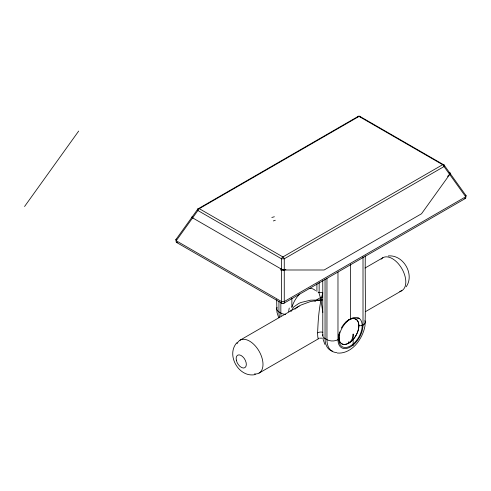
<?xml version="1.0" encoding="UTF-8"?>
<svg xmlns="http://www.w3.org/2000/svg" width="491" height="491" viewBox="0 0 491 491"><rect width="100%" height="100%" fill="white"/><g stroke="black" fill="none" stroke-linecap="round" stroke-linejoin="round"><path stroke-width="0.74" d="M276.648 299.645L276.967 312.282L278.636 317.573M319.15 292.753L319.168 282.313M291.065 311.024L291.138 310.558M291.126 311.11L293.784 306.912L298.663 303.524A29.313 23.789 10.8 0 1 301.069 302.468L310.643 300.161L322.268 299.989M322.79 292.894C319.07 305.819 318.119 319.438 317.634 332.837A4.72 2.725 0 0 1 322.845 332.266M318.131 292.409L318.61 292.108A30.534 2.737 86.4 0 1 318.776 292.249L320.826 299.154L322.845 312.386M319.021 338.176L318.776 338.551A28.785 2.578 -86.4 0 1 318.456 338.741L318.051 338.164M406.131 286.818C414.969 274.53 403.369 254.43 388.307 255.946M24.55 206.515L78.67 131.079M176.097 239.878A2.105 1.215 60 0 1 176.208 239.166L197.898 208.933L357.663 116.692A2.105 1.215 60 0 1 359.038 116.422A2.105 1.215 -60 0 1 360.412 116.692L444.03 164.964L465.72 195.203A2.105 1.215 -60 0 1 465.806 196.142M236.993 342.589C225.541 354.87 239.074 378.315 255.437 374.529M447.528 176.447L450.683 173.114M294.882 309.244L295.257 308.9M296.048 308.225L298.663 306.372A29.313 23.789 -10.8 0 1 301.069 305.009L310.643 301.48L322.268 299.823M465.321 198.511L283.866 303.278M240.068 340.177L299.129 306.083M365.028 268.031L382.882 257.72M346.836 321.261A14.012 8.089 -60 0 1 348.825 319.899L350.494 318.935L350.494 264.103M259.064 373.08L318.561 338.722M365.378 311.693L401.877 290.629M339.717 331.848A14.27 8.237 -60 0 0 341.392 343.553A13.662 7.887 -60 0 0 342.454 344.117A14.423 8.329 -60 0 0 347.843 343.583L349.807 342.448A14.386 8.304 -60 0 0 355.564 336.175A13.662 7.887 -60 0 0 356.583 334.359A14.27 8.237 -60 0 0 358.804 326.853L358.86 325.686L362.192 325.686L363.009 325.22A7.788 4.499 0 0 0 364.923 320.672M348.825 319.899A14.178 8.187 -60 0 1 355.92 319.193L358.768 318.113L359.167 318.364M273.334 220.932L275.304 220.256M271.818 217.458L274.365 216.758M192.214 216.85L192.705 216.734M322.121 292.642L319.825 292.642M319.825 338.158L322.121 338.158M282.89 269.995L285.885 269.694M280.588 269.995L324.128 269.995L421.517 213.763L449.707 174.471A2.295 1.731 -24.3 0 0 449.296 172.335M337.213 353.029C345.603 353.858 353.275 348.598 358 342.006C361.444 337.225 363.966 331.744 364.979 325.914C365.838 302.616 364.96 279.244 365.292 255.921M282.939 269.228L284.264 269.995M281.509 269.197L192.619 217.875A2.295 0.718 16.6 0 1 192.165 216.826M176.6 242.48L281.908 303.278M322.918 338.176L323.17 338.551A28.785 2.578 86.4 0 0 323.33 338.692M324.895 344.412L323.115 339.404M338.839 338.385L338.79 337.274L338.79 339.201L337.974 339.674A7.788 4.499 0 0 1 326.957 339.674L325.042 338.569A7.788 4.499 0 0 1 322.888 334.58M291.102 310.3L291.138 310.846M362.18 325.03L362.192 325.686M322.796 335.813L322.759 280.674M363.009 256.824L363.009 325.22A17.707 10.219 -60 0 1 350.494 346.898A17.707 10.219 -60 0 1 337.974 339.674L337.974 271.989M360.412 117.232L360.412 116.692A2.105 1.915 0 0 0 357.663 116.692L357.663 116.981M353.146 345.572L353.146 333.984C353.232 337.477 351.685 341.006 348.825 343.074L348.825 341.626M326.957 278.403L326.957 339.674A25.495 14.718 -60 0 0 336.74 352.538M325.042 279.434L325.042 338.569A25.495 14.718 -60 0 0 332.579 351.145M316.904 283.804L316.904 291.445M291.863 298.258L291.863 307.427A18.996 10.968 -60 0 1 299.725 293.962M280.846 302.364L280.846 313.049A25.495 14.718 -60 0 0 281.036 315.971M278.931 301.259L278.931 311.945A25.495 14.718 -60 0 0 279.698 317.499M449.142 172.55A2.21 1.485 -21.1 0 1 449.885 174.514M192.938 217.924A2.21 0.62 46.8 0 1 192.362 216.954M284.148 269.946A2.21 0.374 8.8 0 1 281.699 269.59A2.21 0.374 8.8 0 1 280.748 269.056M284.295 270.019A2.295 0.718 16.6 0 1 281.527 269.197M314.934 301.4A18.996 10.968 -60 0 1 322.507 297.03M348.051 320.666A16.516 9.532 -60 0 0 341.325 346.057A16.516 9.532 -60 0 0 361.014 332.247A16.516 9.532 -60 0 0 350.5 318.947A16.338 9.433 -60 0 0 348.021 320.654M285.621 314.35A7.788 4.499 0 0 1 280.846 313.049L278.931 311.945A7.788 4.499 0 0 1 277.016 307.403M176.208 239.166A2.105 1.05 35.7 0 0 176.208 240.756A2.105 1.215 -60 0 0 177.423 242.419M283.043 303.217A2.105 1.215 60 0 0 284.264 301.554L465.72 196.787A2.105 1.05 -35.7 0 0 465.72 195.203M464.67 198.517A2.105 1.215 60 0 0 465.72 196.787L444.03 166.553A2.105 1.215 60 0 0 442.655 164.7L359.038 116.422L199.272 208.663A2.105 1.215 60 0 0 197.898 208.933A2.105 1.05 35.7 0 0 197.898 210.516L176.208 240.756L281.509 301.554A2.105 1.215 -60 0 0 282.73 303.217M309.042 288.585A18.996 10.968 -60 0 1 315.474 290.666M288.733 311.754A18.781 11.054 -57.3 0 1 289.254 308.041M355.914 319.205A14.092 8.132 -60 0 1 358.847 325.693M341.374 327.976A14.27 8.237 -60 0 1 346.756 321.261M345.995 322.004A14.19 8.194 -60 0 1 358.811 324.619A14.19 8.194 -60 0 1 347.873 343.571A14.19 8.194 -60 0 1 339.195 333.782M381.133 259.193A18.996 10.968 60 0 1 401.877 268.687A18.996 10.968 60 0 1 399.729 291.402M237.073 343.706A18.996 10.968 60 0 1 259.064 351.145A18.996 10.968 60 0 1 254.51 373.903M318.058 338.035A14.221 1.277 -86.4 0 1 317.616 332.941M442.655 164.7L282.89 256.94A2.105 1.215 -60 0 0 281.509 258.794L281.509 301.554L282.81 301.597L284.264 301.554L284.264 258.794A2.105 1.215 60 0 0 282.89 256.94L199.272 208.663A2.105 1.215 -60 0 0 197.898 210.516L281.509 258.794L284.264 258.794L444.03 166.553A2.105 1.05 -35.7 0 0 444.03 164.964A2.105 1.215 -60 0 0 442.655 164.7M236.312 360.124A7.199 4.155 60 0 0 244.831 367.685A7.199 4.155 60 0 0 242.554 356.527A7.199 4.155 60 0 0 236.312 360.124"/></g></svg>
